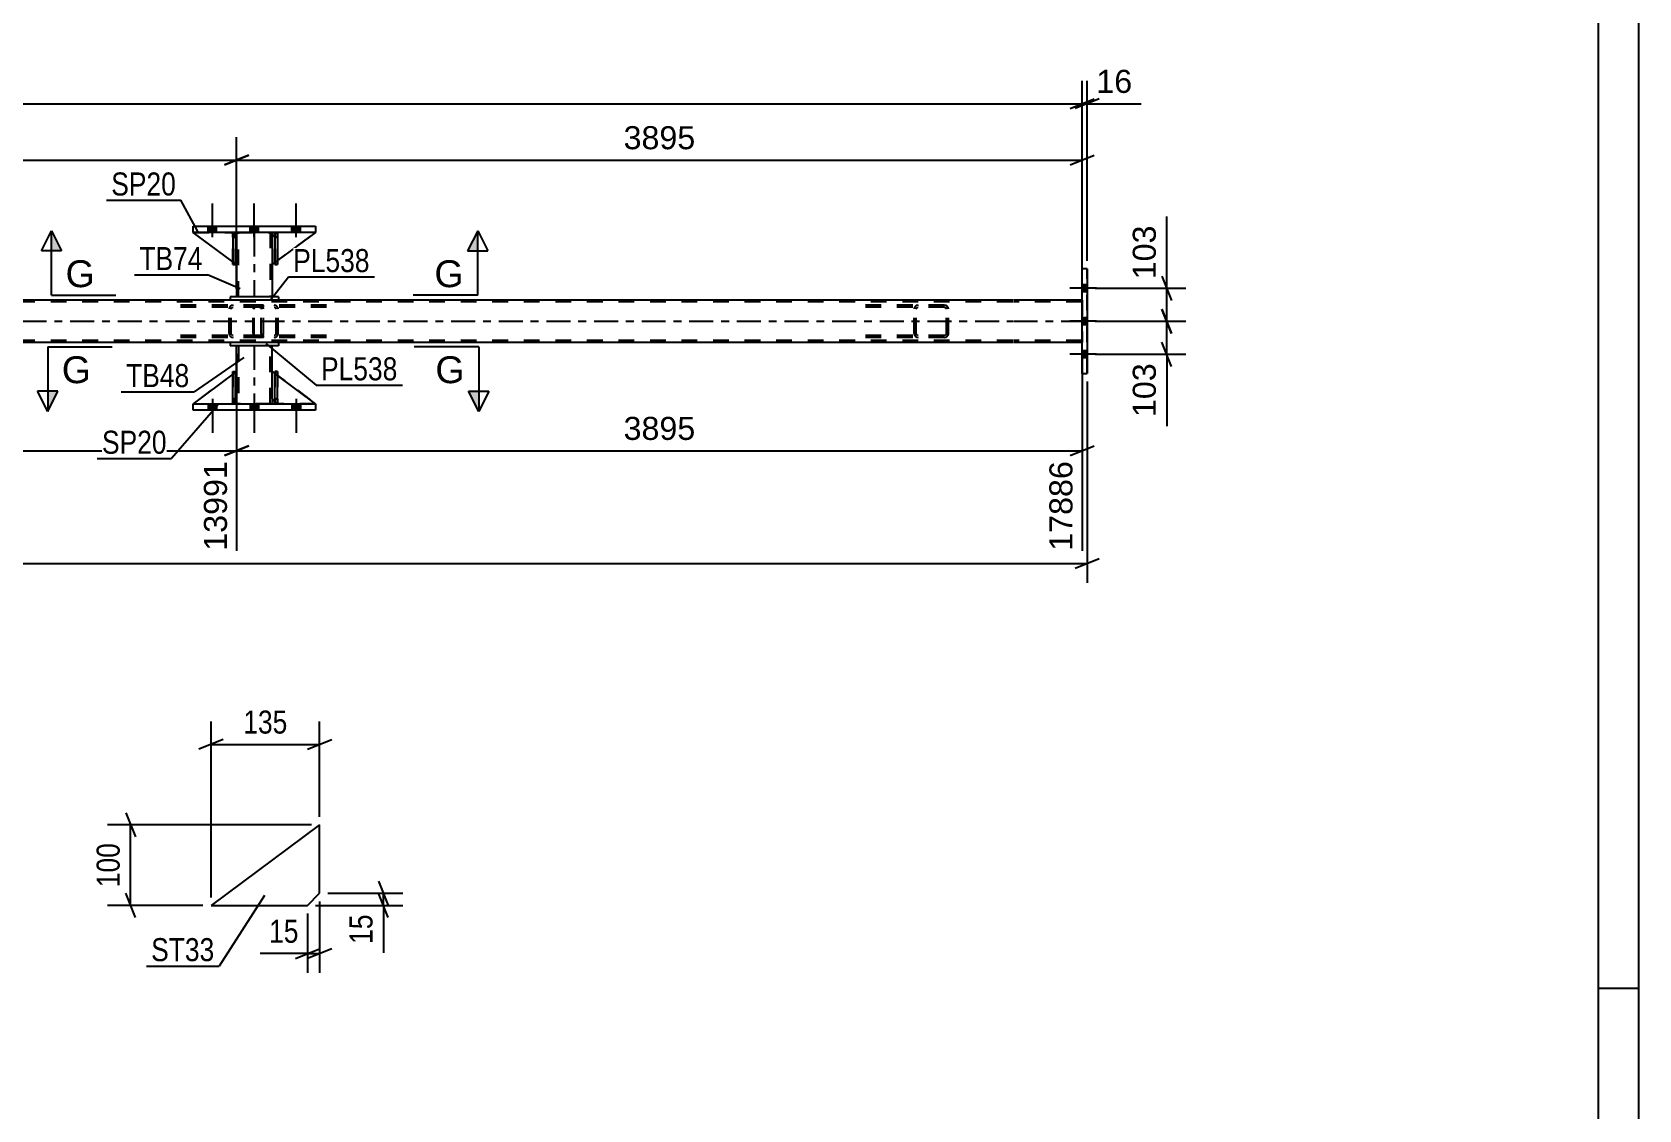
# Model space of a CAD drawing. Header units: millimetres. Extents: x 0 to 841, y 0 to 594.
# Drawn here: x 641.3 to 841, y 133.9 to 267.8 of the extents above; entities that cross this region are included whole.
import ezdxf

# ---------------------------------------------------------------- set-up
doc = ezdxf.new("R2010")
doc.units = ezdxf.units.MM
doc.linetypes.add('DXK_LINE_DOT2', pattern=[3.9198, 1.9599, -1.9599])
doc.linetypes.add('DXK_LINE_DOT3', pattern=[5.9187, 2.979, -0.9799, 0.9799, -0.9799])
doc.styles.add('Arial', font='ARIAL.TTF', dxfattribs={"height": 0.2})
doc.styles.add('Arial Narrow', font='ARIALN.TTF', dxfattribs={"height": 0.2})

# ---------------------------------------------------------------- blocks, each defined once
blk = doc.blocks.new('Unknown-318891418-1113')
at = {"color": 5, "linetype": 'Continuous'}
for p, q in [((841, 0), (841, 594)), ((836, 5), (836, 589)), ((841, 149), (836, 149))]:
    blk.add_line(p, q, dxfattribs=at)
blk = doc.blocks.new('Part-318891418-4125 - 3954')
at = {"color": 2, "linetype": 'Continuous'}
for p, q in [((671.14, 222.26), (671.14, 225.66)), ((671.14, 225.66), (671.49, 225.39)), ((676.54, 221.66), (671.81, 225.16)), ((671.49, 221.9), (671.14, 222.26))]:
    blk.add_line(p, q, dxfattribs=at)
at = {"color": 7, "linetype": 'DXK_LINE_DOT2'}
for p, q in [((671.81, 225.16), (671.49, 225.39)), ((671.49, 221.9), (671.74, 221.66)), ((671.74, 221.66), (676.54, 221.66))]:
    blk.add_line(p, q, dxfattribs=at)
blk = doc.blocks.new('Part-318891418-4189 - 3954')
at = {"color": 7, "linetype": 'DXK_LINE_DOT2'}
for p, q in [((754.68, 233.9), (743.83, 233.9)), ((754.68, 233.66), (743.83, 233.66)), ((751.45, 233.9), (751.25, 233.86)), ((751.27, 233.59), (751.35, 233.64)), ((751.35, 233.64), (751.45, 233.66)), ((754.88, 233.86), (754.68, 233.9)), ((754.68, 233.66), (754.78, 233.64)), ((754.78, 233.64), (754.86, 233.59)), ((750.97, 233.6), (750.93, 233.42)), ((750.93, 230.38), (750.93, 233.42)), ((751.19, 233.42), (751.21, 233.51)), ((751.19, 230.38), (751.19, 233.42)), ((751.21, 233.51), (751.27, 233.59)), ((754.86, 233.59), (754.92, 233.51)), ((754.92, 233.51), (754.94, 233.42)), ((754.94, 230.38), (754.94, 233.42)), ((755.19, 233.42), (755.15, 233.6)), ((755.19, 230.38), (755.19, 233.42)), ((754.68, 230.14), (743.83, 230.14)), ((754.68, 229.9), (743.83, 229.9)), ((750.93, 230.38), (750.97, 230.19)), ((751.21, 230.28), (751.19, 230.38)), ((751.27, 230.21), (751.21, 230.28)), ((751.25, 229.93), (751.45, 229.9)), ((751.35, 230.15), (751.27, 230.21)), ((751.45, 230.14), (751.35, 230.15)), ((754.78, 230.15), (754.68, 230.14)), ((754.68, 229.9), (754.88, 229.93)), ((754.86, 230.21), (754.78, 230.15)), ((754.92, 230.28), (754.86, 230.21)), ((754.94, 230.38), (754.92, 230.28)), ((755.15, 230.19), (755.19, 230.38))]:
    blk.add_line(p, q, dxfattribs=at)
for centre, start, end in [((751.43, 233.4), 110.7583, 155.6801), ((754.7, 233.4), 24.3199, 69.2417), ((751.43, 230.4), 204.3199, 249.2417), ((754.7, 230.4), 290.7583, 335.6801)]:
    blk.add_arc(centre, 0.496, start, end, dxfattribs=at)
blk = doc.blocks.new('Bolt-318891418-4024 - 3954')
at = {"linetype": 'Continuous'}
for points in [[(771.81, 236.44), (771.81, 235.56), (772.45, 235.56), (772.45, 236.44)], [(771.81, 236.44), (771.81, 235.56), (772.45, 235.56), (772.45, 236.44)], [(771.81, 236.44), (771.81, 235.56), (772.45, 235.56), (772.45, 236.44)], [(771.81, 232.34), (771.81, 231.46), (772.45, 231.46), (772.45, 232.34)], [(771.81, 232.34), (771.81, 231.46), (772.45, 231.46), (772.45, 232.34)], [(771.81, 228.24), (771.81, 227.36), (772.45, 227.36), (772.45, 228.24)], [(771.81, 228.24), (771.81, 227.36), (772.45, 227.36), (772.45, 228.24)], [(771.81, 228.24), (771.81, 227.36), (772.45, 227.36), (772.45, 228.24)]]:
    blk.add_hatch(color=1, dxfattribs=at).paths.add_polyline_path(points)
at = {"color": 1, "linetype": 'Continuous'}
for p, q in [((773.61, 236), (770.29, 236)), ((773.61, 236), (770.29, 236)), ((773.61, 236), (770.29, 236)), ((772.45, 236.44), (771.81, 236.44)), ((772.45, 236.44), (771.81, 236.44)), ((772.45, 236.44), (771.81, 236.44)), ((772.45, 235.56), (771.81, 235.56)), ((772.45, 235.56), (771.81, 235.56)), ((772.45, 235.56), (771.81, 235.56)), ((773.61, 231.9), (770.29, 231.9)), ((773.61, 231.9), (770.29, 231.9)), ((772.45, 232.34), (771.81, 232.34)), ((772.45, 232.34), (771.81, 232.34)), ((772.45, 231.46), (771.81, 231.46)), ((772.45, 231.46), (771.81, 231.46)), ((773.61, 227.8), (770.29, 227.8)), ((773.61, 227.8), (770.29, 227.8)), ((773.61, 227.8), (770.29, 227.8)), ((772.45, 228.24), (771.81, 228.24)), ((772.45, 228.24), (771.81, 228.24)), ((772.45, 228.24), (771.81, 228.24)), ((772.45, 227.36), (771.81, 227.36)), ((772.45, 227.36), (771.81, 227.36)), ((772.45, 227.36), (771.81, 227.36))]:
    blk.add_line(p, q, dxfattribs=at)
blk = doc.blocks.new('Part-318891418-4122 - 3954')
at = {"color": 2, "linetype": 'Continuous'}
for p, q in [((671.49, 242.69), (671.14, 242.34)), ((671.14, 242.34), (671.14, 238.94)), ((676.54, 242.94), (671.81, 239.44)), ((671.14, 238.94), (671.49, 239.2))]:
    blk.add_line(p, q, dxfattribs=at)
at = {"color": 7, "linetype": 'DXK_LINE_DOT2'}
for p, q in [((671.74, 242.94), (671.49, 242.69)), ((676.54, 242.94), (671.74, 242.94)), ((676.54, 242.94), (676.54, 242.94)), ((676.54, 242.94), (676.54, 242.94)), ((671.81, 239.44), (671.49, 239.2))]:
    blk.add_line(p, q, dxfattribs=at)
blk = doc.blocks.new('Bolt-318891418-3971 - 3954')
at = {"linetype": 'Continuous'}
for points in [[(663.22, 220.86), (664.26, 220.86), (664.26, 221.66), (663.22, 221.66)], [(663.22, 220.86), (664.26, 220.86), (664.26, 221.66), (663.22, 221.66)], [(663.22, 220.86), (664.26, 220.86), (664.26, 221.66), (663.22, 221.66)], [(668.42, 220.86), (669.46, 220.86), (669.46, 221.66), (668.42, 221.66)], [(668.42, 220.86), (669.46, 220.86), (669.46, 221.66), (668.42, 221.66)], [(673.62, 220.86), (674.66, 220.86), (674.66, 221.66), (673.62, 221.66)], [(673.62, 220.86), (674.66, 220.86), (674.66, 221.66), (673.62, 221.66)], [(673.62, 220.86), (674.66, 220.86), (674.66, 221.66), (673.62, 221.66)]]:
    blk.add_hatch(color=1, dxfattribs=at).paths.add_polyline_path(points)
at = {"color": 1, "linetype": 'Continuous'}
for p, q in [((663.22, 221.66), (663.22, 220.86)), ((663.22, 221.66), (663.22, 220.86)), ((663.22, 221.66), (663.22, 220.86)), ((663.74, 222.26), (663.74, 218.06)), ((663.74, 222.26), (663.74, 218.06)), ((663.74, 222.26), (663.74, 218.06)), ((664.26, 221.66), (664.26, 220.86)), ((664.26, 221.66), (664.26, 220.86)), ((664.26, 221.66), (664.26, 220.86)), ((668.42, 221.66), (668.42, 220.86)), ((668.42, 221.66), (668.42, 220.86)), ((668.94, 222.26), (668.94, 218.06)), ((668.94, 222.26), (668.94, 218.06)), ((669.46, 221.66), (669.46, 220.86)), ((669.46, 221.66), (669.46, 220.86)), ((673.62, 221.66), (673.62, 220.86)), ((673.62, 221.66), (673.62, 220.86)), ((673.62, 221.66), (673.62, 220.86)), ((674.14, 222.26), (674.14, 218.06)), ((674.14, 222.26), (674.14, 218.06)), ((674.14, 222.26), (674.14, 218.06)), ((674.66, 221.66), (674.66, 220.86)), ((674.66, 221.66), (674.66, 220.86)), ((674.66, 221.66), (674.66, 220.86))]:
    blk.add_line(p, q, dxfattribs=at)
blk = doc.blocks.new('Part-318891418-4037 - 3954')
at = {"color": 7, "linetype": 'DXK_LINE_DOT2'}
for p, q in [((763.19, 234.3), (107.16, 234.3)), ((671.94, 234.54), (665.94, 234.54)), ((771.81, 234.3), (763.29, 234.3)), ((771.81, 234.54), (771.81, 229.26)), ((771.81, 229.26), (771.81, 234.54)), ((771.81, 234.3), (771.81, 234.3)), ((763.19, 229.5), (107.16, 229.5)), ((771.81, 229.5), (763.29, 229.5)), ((771.81, 229.5), (771.81, 229.5)), ((771.81, 229.26), (771.81, 229.26))]:
    blk.add_line(p, q, dxfattribs=at)
at = {"color": 2, "linetype": 'Continuous'}
for p, q in [((665.94, 234.54), (501.67, 234.54)), ((763.19, 234.54), (671.94, 234.54)), ((771.81, 234.54), (763.29, 234.54)), ((763.19, 229.26), (107.16, 229.26)), ((771.81, 229.26), (763.29, 229.26))]:
    blk.add_line(p, q, dxfattribs=at)
at = {"color": 7, "linetype": 'DXK_LINE_DOT3'}
for p, q in [((107.45, 231.9), (763.19, 231.9)), ((763.29, 231.9), (771.81, 231.9))]:
    blk.add_line(p, q, dxfattribs=at)
blk = doc.blocks.new('Bolt-318891418-4000 - 3954')
at = {"linetype": 'Continuous'}
for points in [[(664.26, 243.74), (663.22, 243.74), (663.22, 242.94), (664.26, 242.94)], [(664.26, 243.74), (663.22, 243.74), (663.22, 242.94), (664.26, 242.94)], [(664.26, 243.74), (663.22, 243.74), (663.22, 242.94), (664.26, 242.94)], [(669.46, 243.74), (668.42, 243.74), (668.42, 242.94), (669.46, 242.94)], [(669.46, 243.74), (668.42, 243.74), (668.42, 242.94), (669.46, 242.94)], [(674.66, 243.74), (673.62, 243.74), (673.62, 242.94), (674.66, 242.94)], [(674.66, 243.74), (673.62, 243.74), (673.62, 242.94), (674.66, 242.94)], [(674.66, 243.74), (673.62, 243.74), (673.62, 242.94), (674.66, 242.94)]]:
    blk.add_hatch(color=1, dxfattribs=at).paths.add_polyline_path(points)
at = {"color": 1, "linetype": 'Continuous'}
for p, q in [((663.74, 242.34), (663.74, 246.54)), ((663.74, 242.34), (663.74, 246.54)), ((663.74, 242.34), (663.74, 246.54)), ((668.94, 242.34), (668.94, 246.54)), ((668.94, 242.34), (668.94, 246.54)), ((674.14, 242.34), (674.14, 246.54)), ((674.14, 242.34), (674.14, 246.54)), ((674.14, 242.34), (674.14, 246.54)), ((663.22, 242.94), (663.22, 243.74)), ((663.22, 242.94), (663.22, 243.74)), ((663.22, 242.94), (663.22, 243.74)), ((664.26, 242.94), (664.26, 243.74)), ((664.26, 242.94), (664.26, 243.74)), ((664.26, 242.94), (664.26, 243.74)), ((668.42, 242.94), (668.42, 243.74)), ((668.42, 242.94), (668.42, 243.74)), ((669.46, 242.94), (669.46, 243.74)), ((669.46, 242.94), (669.46, 243.74)), ((673.62, 242.94), (673.62, 243.74)), ((673.62, 242.94), (673.62, 243.74)), ((673.62, 242.94), (673.62, 243.74)), ((674.66, 242.94), (674.66, 243.74)), ((674.66, 242.94), (674.66, 243.74)), ((674.66, 242.94), (674.66, 243.74))]:
    blk.add_line(p, q, dxfattribs=at)
blk = doc.blocks.new('Part-318891418-4032 - 3954')
at = {"color": 2, "linetype": 'Continuous'}
for p, q in [((671.94, 234.94), (665.94, 234.94)), ((665.94, 234.94), (665.94, 234.54)), ((671.94, 234.54), (665.94, 234.54)), ((671.94, 234.94), (671.94, 234.54))]:
    blk.add_line(p, q, dxfattribs=at)
blk = doc.blocks.new('Part-318891418-4124 - 3954')
at = {"color": 7, "linetype": 'DXK_LINE_DOT2'}
for p, q in [((671.14, 222.26), (671.14, 225.66)), ((671.14, 225.66), (676.54, 221.66)), ((671.74, 221.66), (671.14, 222.26)), ((676.54, 221.66), (671.74, 221.66))]:
    blk.add_line(p, q, dxfattribs=at)
blk = doc.blocks.new('Part-318891418-4115 - 3954')
at = {"color": 2, "linetype": 'Continuous'}
for p, q in [((661.34, 242.94), (661.34, 243.74)), ((661.34, 243.74), (676.54, 243.74)), ((676.54, 243.74), (676.54, 242.94)), ((676.54, 242.94), (661.34, 242.94))]:
    blk.add_line(p, q, dxfattribs=at)
blk = doc.blocks.new('Part-318891418-4044 - 3954')
at = {"color": 2, "linetype": 'Continuous'}
for p, q in [((666.29, 239.27), (661.34, 242.94)), ((666.29, 242.78), (666.14, 242.94)), ((666.74, 242.34), (666.61, 242.46)), ((666.74, 242.34), (666.74, 242.34)), ((666.74, 238.94), (666.74, 242.34)), ((666.61, 239.03), (666.74, 238.94)), ((666.74, 238.94), (666.74, 238.94))]:
    blk.add_line(p, q, dxfattribs=at)
at = {"color": 7, "linetype": 'DXK_LINE_DOT2'}
for p, q in [((666.14, 242.94), (661.34, 242.94)), ((661.34, 242.94), (661.34, 242.94)), ((666.14, 242.94), (666.74, 242.34)), ((666.61, 242.46), (666.29, 242.78)), ((666.74, 242.34), (666.74, 238.94)), ((666.61, 239.03), (666.29, 239.27))]:
    blk.add_line(p, q, dxfattribs=at)
blk = doc.blocks.new('Part-318891418-4121 - 3954')
at = {"color": 7, "linetype": 'DXK_LINE_DOT2'}
for p, q in [((671.74, 242.94), (671.14, 242.34)), ((671.14, 238.94), (676.54, 242.94)), ((671.14, 242.34), (671.14, 238.94)), ((676.54, 242.94), (671.74, 242.94))]:
    blk.add_line(p, q, dxfattribs=at)
blk = doc.blocks.new('Part-318891418-4120 - 3954')
at = {"color": 2, "linetype": 'Continuous'}
for p, q in [((661.34, 221.66), (661.34, 221.66)), ((661.34, 220.86), (661.34, 221.66)), ((661.34, 221.66), (676.54, 221.66)), ((676.54, 221.66), (676.54, 221.66)), ((676.54, 221.66), (676.54, 220.86)), ((661.34, 220.86), (661.34, 220.86)), ((676.54, 220.86), (661.34, 220.86)), ((676.54, 220.86), (676.54, 220.86))]:
    blk.add_line(p, q, dxfattribs=at)
at = {"color": 7, "linetype": 'DXK_LINE_DOT2'}
for p, q in [((661.34, 220.86), (661.34, 221.66)), ((676.54, 221.66), (676.54, 220.86))]:
    blk.add_line(p, q, dxfattribs=at)
blk = doc.blocks.new('Part-318891418-4045 - 3954')
at = {"color": 7, "linetype": 'DXK_LINE_DOT2'}
for p, q in [((671.49, 242.34), (671.49, 242.94)), ((671.49, 242.94), (671.49, 242.94)), ((671.49, 242.94), (671.49, 238.94)), ((671.49, 242.94), (671.81, 242.94)), ((671.49, 238.94), (671.49, 242.34)), ((671.49, 242.34), (671.81, 242.34)), ((671.81, 242.94), (671.81, 242.34)), ((671.81, 238.94), (671.81, 242.94)), ((671.81, 242.34), (671.81, 238.94)), ((671.49, 238.94), (671.81, 238.94))]:
    blk.add_line(p, q, dxfattribs=at)
blk = doc.blocks.new('Part-318891418-4127 - 3954')
at = {"color": 2, "linetype": 'Continuous'}
for p, q in [((666.74, 225.66), (666.61, 225.56)), ((666.74, 222.26), (666.74, 225.66)), ((666.29, 225.33), (661.34, 221.66)), ((666.29, 221.81), (666.14, 221.66)), ((666.74, 222.26), (666.61, 222.13)), ((666.74, 222.26), (666.74, 222.26))]:
    blk.add_line(p, q, dxfattribs=at)
at = {"color": 7, "linetype": 'DXK_LINE_DOT2'}
for p, q in [((666.74, 222.26), (666.74, 225.66)), ((666.61, 225.56), (666.29, 225.33)), ((661.34, 221.66), (661.34, 221.66)), ((661.34, 221.66), (666.14, 221.66)), ((666.74, 222.26), (666.14, 221.66)), ((666.61, 222.13), (666.29, 221.81))]:
    blk.add_line(p, q, dxfattribs=at)
blk = doc.blocks.new('Part-318891418-4191 - 3954')
at = {"color": 2, "linetype": 'Continuous'}
for p, q in [((771.81, 238.4), (771.81, 238.4)), ((771.81, 225.4), (771.81, 238.4)), ((772.45, 238.4), (771.81, 238.4)), ((772.45, 238.4), (772.45, 238.4)), ((772.45, 238.4), (772.45, 225.4)), ((771.81, 225.4), (771.81, 225.4)), ((771.81, 225.4), (772.45, 225.4)), ((772.45, 225.4), (772.45, 225.4))]:
    blk.add_line(p, q, dxfattribs=at)
at = {"color": 7, "linetype": 'DXK_LINE_DOT2'}
for p, q in [((771.81, 225.4), (771.81, 238.4)), ((772.45, 225.4), (772.45, 238.4))]:
    blk.add_line(p, q, dxfattribs=at)
blk = doc.blocks.new('Part-318891418-4046 - 3954')
at = {"color": 7, "linetype": 'DXK_LINE_DOT2'}
for p, q in [((666.29, 242.34), (666.29, 242.94)), ((666.29, 242.94), (666.29, 242.94)), ((666.29, 242.94), (666.29, 238.94)), ((666.29, 242.94), (666.61, 242.94)), ((666.29, 238.94), (666.29, 242.34)), ((666.29, 242.34), (666.61, 242.34)), ((666.61, 242.94), (666.61, 242.34)), ((666.61, 238.94), (666.61, 242.94)), ((666.61, 242.34), (666.61, 238.94)), ((666.29, 238.94), (666.61, 238.94))]:
    blk.add_line(p, q, dxfattribs=at)
blk = doc.blocks.new('Part-318891418-4126 - 3954')
at = {"color": 7, "linetype": 'DXK_LINE_DOT2'}
for p, q in [((666.74, 225.66), (661.34, 221.66)), ((666.74, 222.26), (666.74, 225.66)), ((666.74, 225.66), (666.74, 222.26)), ((661.34, 221.66), (666.14, 221.66)), ((666.14, 221.66), (666.74, 222.26)), ((666.74, 222.26), (666.14, 221.66)), ((666.74, 222.26), (666.74, 222.26))]:
    blk.add_line(p, q, dxfattribs=at)
blk = doc.blocks.new('Part-318891418-4047 - 3954')
at = {"color": 2, "linetype": 'Continuous'}
for p, q in [((671.81, 242.94), (671.49, 242.94)), ((671.49, 242.94), (671.49, 238.94)), ((671.81, 242.94), (671.81, 242.94)), ((671.81, 242.94), (671.81, 238.94)), ((671.81, 238.94), (671.49, 238.94))]:
    blk.add_line(p, q, dxfattribs=at)
at = {"color": 7, "linetype": 'DXK_LINE_DOT2'}
for p, q in [((671.49, 242.94), (671.49, 242.34)), ((671.49, 242.94), (671.49, 242.94)), ((671.81, 242.34), (671.49, 242.34)), ((671.49, 242.34), (671.49, 238.94)), ((671.81, 242.34), (671.81, 242.94)), ((671.81, 242.94), (671.81, 242.94)), ((671.81, 238.94), (671.81, 242.34))]:
    blk.add_line(p, q, dxfattribs=at)
blk = doc.blocks.new('Part-318891418-4048 - 3954')
at = {"color": 2, "linetype": 'Continuous'}
for p, q in [((666.61, 242.94), (666.29, 242.94)), ((666.29, 242.94), (666.29, 238.94)), ((666.61, 242.94), (666.61, 242.94)), ((666.61, 242.94), (666.61, 238.94)), ((666.61, 238.94), (666.29, 238.94))]:
    blk.add_line(p, q, dxfattribs=at)
at = {"color": 7, "linetype": 'DXK_LINE_DOT2'}
for p, q in [((666.29, 242.94), (666.29, 242.34)), ((666.29, 242.94), (666.29, 242.94)), ((666.61, 242.34), (666.29, 242.34)), ((666.29, 242.34), (666.29, 238.94)), ((666.61, 242.34), (666.61, 242.94)), ((666.61, 242.94), (666.61, 242.94)), ((666.61, 238.94), (666.61, 242.34))]:
    blk.add_line(p, q, dxfattribs=at)
blk = doc.blocks.new('Part-318891418-4053 - 3954')
at = {"color": 2, "linetype": 'Continuous'}
for p, q in [((666.74, 242.94), (666.74, 242.34)), ((671.14, 242.94), (671.14, 242.34)), ((666.74, 238.94), (666.74, 234.94)), ((671.14, 238.94), (671.14, 234.94))]:
    blk.add_line(p, q, dxfattribs=at)
at = {"color": 7, "linetype": 'DXK_LINE_DOT2'}
for p, q in [((666.74, 242.94), (671.14, 242.94)), ((666.74, 242.34), (666.74, 238.94)), ((666.98, 234.94), (666.98, 242.94)), ((670.9, 242.94), (670.9, 234.94)), ((671.14, 242.34), (671.14, 238.94)), ((671.14, 234.94), (666.74, 234.94))]:
    blk.add_line(p, q, dxfattribs=at)
at = {"color": 7, "linetype": 'DXK_LINE_DOT3'}
blk.add_line((668.94, 242.94), (668.94, 234.94), dxfattribs=at)
blk = doc.blocks.new('Part-318891418-4123 - 3954')
at = {"color": 7, "linetype": 'DXK_LINE_DOT2'}
for p, q in [((666.74, 238.94), (661.34, 242.94)), ((661.34, 242.94), (666.14, 242.94)), ((666.14, 242.94), (666.74, 242.34)), ((666.74, 242.34), (666.14, 242.94)), ((666.74, 242.34), (666.74, 238.94)), ((666.74, 242.34), (666.74, 242.34)), ((666.74, 242.34), (666.74, 238.94))]:
    blk.add_line(p, q, dxfattribs=at)
blk = doc.blocks.new('Part-318891418-4128 - 3954')
at = {"color": 7, "linetype": 'DXK_LINE_DOT2'}
for p, q in [((671.81, 225.66), (671.49, 225.66)), ((671.49, 222.26), (671.49, 225.66)), ((671.49, 225.66), (671.49, 221.66)), ((671.81, 225.66), (671.81, 222.26)), ((671.81, 221.66), (671.81, 225.66)), ((671.81, 222.26), (671.49, 222.26)), ((671.49, 221.66), (671.49, 222.26)), ((671.81, 221.66), (671.49, 221.66)), ((671.81, 222.26), (671.81, 221.66)), ((671.81, 221.66), (671.81, 221.66))]:
    blk.add_line(p, q, dxfattribs=at)
blk = doc.blocks.new('Part-318891418-4129 - 3954')
at = {"color": 7, "linetype": 'DXK_LINE_DOT2'}
for p, q in [((666.29, 225.66), (666.61, 225.66)), ((666.29, 222.26), (666.29, 225.66)), ((666.29, 225.66), (666.29, 221.66)), ((666.61, 225.66), (666.61, 222.26)), ((666.61, 221.66), (666.61, 225.56)), ((666.61, 222.26), (666.29, 222.26)), ((666.29, 221.66), (666.29, 222.26)), ((666.61, 221.66), (666.29, 221.66)), ((666.61, 222.26), (666.61, 221.66)), ((666.61, 221.66), (666.61, 221.66))]:
    blk.add_line(p, q, dxfattribs=at)
blk = doc.blocks.new('Part-318891418-4146 - 3954')
at = {"color": 2, "linetype": 'Continuous'}
for p, q in [((671.49, 221.66), (671.49, 225.66)), ((671.49, 225.66), (671.81, 225.66)), ((671.81, 221.66), (671.81, 225.66)), ((671.49, 221.66), (671.49, 221.66)), ((671.81, 221.66), (671.49, 221.66))]:
    blk.add_line(p, q, dxfattribs=at)
at = {"color": 7, "linetype": 'DXK_LINE_DOT2'}
for p, q in [((671.49, 225.66), (671.49, 222.26)), ((671.81, 222.26), (671.81, 225.66)), ((671.49, 222.26), (671.49, 221.66)), ((671.49, 222.26), (671.81, 222.26)), ((671.49, 221.66), (671.49, 221.66)), ((671.49, 221.66), (671.49, 221.66)), ((671.81, 221.66), (671.81, 222.26)), ((671.81, 221.66), (671.81, 221.66))]:
    blk.add_line(p, q, dxfattribs=at)
blk = doc.blocks.new('Part-318891418-4147 - 3954')
at = {"color": 2, "linetype": 'Continuous'}
for p, q in [((666.29, 221.66), (666.29, 225.66)), ((666.29, 225.66), (666.61, 225.66)), ((666.61, 221.66), (666.61, 225.66)), ((666.29, 221.66), (666.29, 221.66)), ((666.61, 221.66), (666.29, 221.66))]:
    blk.add_line(p, q, dxfattribs=at)
at = {"color": 7, "linetype": 'DXK_LINE_DOT2'}
for p, q in [((666.29, 225.66), (666.29, 222.26)), ((666.61, 222.26), (666.61, 225.66)), ((666.29, 222.26), (666.29, 221.66)), ((666.29, 222.26), (666.61, 222.26)), ((666.29, 221.66), (666.29, 221.66)), ((666.29, 221.66), (666.29, 221.66)), ((666.61, 221.66), (666.61, 222.26)), ((666.61, 221.66), (666.61, 221.66))]:
    blk.add_line(p, q, dxfattribs=at)
blk = doc.blocks.new('Part-318891418-4152 - 3954')
at = {"color": 2, "linetype": 'Continuous'}
for p, q in [((666.74, 225.66), (666.74, 228.86)), ((671.14, 225.66), (671.14, 228.86)), ((666.74, 221.66), (666.74, 222.26)), ((671.14, 222.26), (671.14, 221.66))]:
    blk.add_line(p, q, dxfattribs=at)
at = {"color": 7, "linetype": 'DXK_LINE_DOT2'}
for p, q in [((671.14, 228.86), (666.74, 228.86)), ((666.98, 228.86), (666.98, 221.66)), ((670.9, 221.66), (670.9, 228.86)), ((666.74, 222.26), (666.74, 225.66)), ((671.14, 222.26), (671.14, 225.66)), ((671.14, 221.66), (666.74, 221.66))]:
    blk.add_line(p, q, dxfattribs=at)
at = {"color": 7, "linetype": 'DXK_LINE_DOT3'}
blk.add_line((668.94, 228.86), (668.94, 221.66), dxfattribs=at)
blk = doc.blocks.new('Part-318891418-4157 - 3954')
at = {"color": 2, "linetype": 'Continuous'}
for p, q in [((671.94, 229.26), (665.94, 229.26)), ((665.94, 229.26), (665.94, 228.86)), ((671.94, 228.86), (665.94, 228.86)), ((671.94, 229.26), (671.94, 228.86))]:
    blk.add_line(p, q, dxfattribs=at)
blk = doc.blocks.new('Part-318891418-4194 - 3954')
at = {"color": 7, "linetype": 'DXK_LINE_DOT2'}
for p, q in [((668.87, 233.76), (668.82, 233.6)), ((668.96, 233.86), (668.87, 233.76)), ((669.07, 233.9), (668.96, 233.86)), ((668.97, 233.59), (669.01, 233.64)), ((669.01, 233.64), (669.07, 233.66)), ((677.92, 233.9), (669.07, 233.9)), ((677.92, 233.66), (669.07, 233.66)), ((670.06, 233.66), (670.06, 233.9)), ((671.59, 233.86), (671.4, 233.9)), ((671.4, 233.66), (671.5, 233.64)), ((671.5, 233.64), (671.58, 233.59)), ((668.82, 233.6), (668.79, 233.42)), ((668.79, 230.38), (668.79, 233.42)), ((668.93, 233.42), (668.94, 233.51)), ((668.93, 230.38), (668.93, 233.42)), ((668.94, 233.51), (668.97, 233.59)), ((671.58, 233.59), (671.63, 233.51)), ((671.63, 233.51), (671.65, 233.42)), ((671.65, 230.38), (671.65, 233.42)), ((671.9, 233.42), (671.86, 233.6)), ((671.9, 230.38), (671.9, 233.42)), ((668.79, 230.38), (668.82, 230.19)), ((668.82, 230.19), (668.87, 230.04)), ((668.87, 230.04), (668.96, 229.93)), ((668.94, 230.28), (668.93, 230.38)), ((668.97, 230.21), (668.94, 230.28)), ((668.96, 229.93), (669.07, 229.9)), ((669.01, 230.15), (668.97, 230.21)), ((669.07, 230.14), (669.01, 230.15)), ((677.92, 230.14), (669.07, 230.14)), ((677.92, 229.9), (669.07, 229.9)), ((670.06, 229.9), (670.06, 230.14)), ((671.5, 230.15), (671.4, 230.14)), ((671.4, 229.9), (671.59, 229.93)), ((671.58, 230.21), (671.5, 230.15)), ((671.63, 230.28), (671.58, 230.21)), ((671.65, 230.38), (671.63, 230.28)), ((671.86, 230.19), (671.9, 230.38))]:
    blk.add_line(p, q, dxfattribs=at)
for centre, start, end in [((671.41, 233.4), 23.8494, 68.8059), ((671.41, 230.39), 291.1941, 336.1506)]:
    blk.add_arc(centre, 0.492, start, end, dxfattribs=at)
blk = doc.blocks.new('Part-318891418-4199 - 3954')
at = {"color": 7, "linetype": 'DXK_LINE_DOT2'}
for p, q in [((669.55, 233.9), (658.69, 233.9)), ((669.55, 233.66), (658.69, 233.66)), ((666.31, 233.9), (666.12, 233.86)), ((666.13, 233.59), (666.21, 233.64)), ((666.21, 233.64), (666.31, 233.66)), ((669.74, 233.86), (669.55, 233.9)), ((669.55, 233.66), (669.64, 233.64)), ((669.64, 233.64), (669.73, 233.59)), ((665.84, 233.6), (665.8, 233.42)), ((665.8, 230.38), (665.8, 233.42)), ((666.06, 233.42), (666.08, 233.51)), ((666.06, 230.38), (666.06, 233.42)), ((666.08, 233.51), (666.13, 233.59)), ((669.73, 233.59), (669.78, 233.51)), ((669.78, 233.51), (669.8, 233.42)), ((669.8, 230.38), (669.8, 233.42)), ((670.06, 233.42), (670.02, 233.6)), ((670.06, 230.38), (670.06, 233.42)), ((669.55, 230.14), (658.69, 230.14)), ((669.55, 229.9), (658.69, 229.9)), ((665.8, 230.38), (665.84, 230.19)), ((666.08, 230.28), (666.06, 230.38)), ((666.13, 230.21), (666.08, 230.28)), ((666.12, 229.93), (666.31, 229.9)), ((666.21, 230.15), (666.13, 230.21)), ((666.31, 230.14), (666.21, 230.15)), ((669.64, 230.15), (669.55, 230.14)), ((669.55, 229.9), (669.74, 229.93)), ((669.73, 230.21), (669.64, 230.15)), ((669.78, 230.28), (669.73, 230.21)), ((669.8, 230.38), (669.78, 230.28)), ((670.02, 230.19), (670.06, 230.38))]:
    blk.add_line(p, q, dxfattribs=at)
for centre, start, end in [((666.29, 233.4), 110.7583, 155.6801), ((669.57, 233.4), 24.3199, 69.2417), ((666.29, 230.4), 204.3199, 249.2417), ((669.57, 230.4), 290.7583, 335.6801)]:
    blk.add_arc(centre, 0.496, start, end, dxfattribs=at)
blk = doc.blocks.new('Part-318891418-1765 - 1749')
at = {"color": 2, "linetype": 'Continuous'}
for p, q in [((677.06, 169.32), (663.56, 159.32)), ((677.06, 160.82), (677.06, 169.32)), ((675.56, 159.32), (677.06, 160.82)), ((663.56, 159.32), (675.56, 159.32))]:
    blk.add_line(p, q, dxfattribs=at)
blk = doc.blocks.new('StraightDimension-318891418-4320 - 3954')
at = {"color": 7, "linetype": 'Continuous'}
for p, q in [((771.81, 239.4), (771.81, 261.78)), ((772.45, 239.4), (772.45, 261.78)), ((770.31, 258.33), (773.31, 259.53)), ((773.95, 259.53), (770.95, 258.33)), ((771.81, 258.93), (772.45, 258.93))]:
    blk.add_line(p, q, dxfattribs=at)
at = {"color": 0}
blk.add_wipeout([(778.62, 259.68), (778.62, 263.88), (772.98, 263.88), (772.98, 259.68)], dxfattribs=at)
at = {"color": 7, "linetype": 'Continuous'}
blk.add_line((772.45, 258.93), (779.15, 258.93), dxfattribs=at)
blk.add_line((772.45, 258.93), (779.15, 258.93), dxfattribs=at)
at = {"color": 3, "style": 'Arial'}
blk.add_text('16', height=2.865, dxfattribs=at).set_placement((773.58, 260.28))
blk = doc.blocks.new('StraightDimension-318891418-4329 - 3954')
at = {"color": 7, "linetype": 'Continuous'}
for p, q in [((773.45, 236), (784.72, 236)), ((781.72, 237.5), (782.92, 234.5)), ((782.32, 231.9), (782.32, 236)), ((773.45, 231.9), (784.72, 231.9)), ((782.92, 230.4), (781.72, 233.4))]:
    blk.add_line(p, q, dxfattribs=at)
at = {"color": 0}
blk.add_wipeout([(781.57, 244.39), (777.37, 244.39), (777.37, 236.52), (781.57, 236.52)], dxfattribs=at)
at = {"color": 7, "linetype": 'Continuous'}
blk.add_line((782.32, 236), (782.32, 244.92), dxfattribs=at)
blk.add_line((782.32, 236), (782.32, 244.92), dxfattribs=at)
at = {"color": 3, "style": 'Arial'}
blk.add_text('103', height=2.865, rotation=90.0002, dxfattribs=at).set_placement((780.97, 237.12))
blk = doc.blocks.new('StraightDimension-318891418-4294 - 3954')
at = {"color": 7, "linetype": 'Continuous'}
for p, q in [((772.45, 224.4), (772.45, 199.42)), ((105.97, 201.82), (772.45, 201.82)), ((770.95, 201.22), (773.95, 202.42))]:
    blk.add_line(p, q, dxfattribs=at)
blk = doc.blocks.new('StraightDimension-318891418-4314 - 3954')
at = {"color": 7, "linetype": 'Continuous'}
for p, q in [((771.81, 239.4), (771.81, 261.78)), ((106.6, 258.93), (771.81, 258.93)), ((770.31, 258.33), (773.31, 259.53))]:
    blk.add_line(p, q, dxfattribs=at)
blk = doc.blocks.new('StraightDimension-318891418-4337 - 3954')
at = {"color": 7, "linetype": 'Continuous'}
for p, q in [((773.45, 231.9), (784.72, 231.9)), ((781.72, 233.4), (782.92, 230.4)), ((782.32, 227.8), (782.32, 231.9)), ((773.45, 227.8), (784.72, 227.8)), ((782.92, 226.3), (781.72, 229.3))]:
    blk.add_line(p, q, dxfattribs=at)
at = {"color": 0}
blk.add_wipeout([(781.57, 227.27), (777.37, 227.27), (777.37, 219.4), (781.57, 219.4)], dxfattribs=at)
at = {"color": 7, "linetype": 'Continuous'}
blk.add_line((782.32, 227.8), (782.32, 218.88), dxfattribs=at)
blk.add_line((782.32, 227.8), (782.32, 218.88), dxfattribs=at)
at = {"color": 3, "style": 'Arial'}
blk.add_text('103', height=2.865, rotation=90.0002, dxfattribs=at).set_placement((780.97, 220))
blk = doc.blocks.new('StraightDimension-318891418-4346 - 3954')
at = {"color": 7, "linetype": 'Continuous'}
for p, q in [((666.74, 235.94), (666.74, 254.78)), ((771.81, 235.54), (771.81, 254.78)), ((668.24, 252.53), (665.24, 251.33)), ((666.74, 251.93), (771.81, 251.93)), ((770.31, 251.33), (773.31, 252.53))]:
    blk.add_line(p, q, dxfattribs=at)
at = {"color": 0}
blk.add_wipeout([(724.32, 252.68), (724.32, 256.88), (714.23, 256.88), (714.23, 252.68)], dxfattribs=at)
at = {"color": 3, "style": 'Arial'}
blk.add_text('3895', height=2.865, dxfattribs=at).set_placement((714.83, 253.28))
blk = doc.blocks.new('StraightDimension-318891418-4356 - 3954')
at = {"color": 7, "linetype": 'Continuous'}
for p, q in [((496.47, 235.94), (496.47, 254.78)), ((666.74, 235.94), (666.74, 254.78)), ((497.97, 252.53), (494.97, 251.33)), ((496.47, 251.93), (666.74, 251.93)), ((665.24, 251.33), (668.24, 252.53))]:
    blk.add_line(p, q, dxfattribs=at)
at = {"color": 0}
blk.add_wipeout([(586.65, 252.68), (586.65, 256.88), (576.56, 256.88), (576.56, 252.68)], dxfattribs=at)
at = {"color": 3, "style": 'Arial'}
blk.add_text('4257', height=2.865, dxfattribs=at).set_placement((577.16, 253.28))
blk = doc.blocks.new('StraightDimension-318891418-4387 - 3954')
at = {"color": 7, "linetype": 'Continuous'}
for p, q in [((666.74, 227.86), (666.74, 203.39)), ((771.81, 228.27), (771.81, 203.39)), ((668.24, 216.41), (665.24, 215.21)), ((666.74, 215.81), (771.81, 215.81)), ((770.31, 215.21), (773.31, 216.41))]:
    blk.add_line(p, q, dxfattribs=at)
at = {"color": 0}
blk.add_wipeout([(724.32, 216.56), (724.32, 220.76), (714.23, 220.76), (714.23, 216.56)], dxfattribs=at)
at = {"color": 0, "linetype": 'Continuous'}
blk.add_wipeout([(771.21, 215.11), (767.01, 215.11), (767.01, 202.79), (771.21, 202.79)], dxfattribs=at)
at = {"color": 3, "style": 'Arial'}
blk.add_text('3895', height=2.865, dxfattribs=at).set_placement((714.83, 217.16))
at = {"color": 3, "linetype": 'Continuous', "style": 'Arial'}
blk.add_text('17886', height=2.865, rotation=90.0002, dxfattribs=at).set_placement((770.61, 203.39))
blk = doc.blocks.new('StraightDimension-318891418-4400 - 3954')
at = {"color": 7, "linetype": 'Continuous'}
for p, q in [((496.47, 227.86), (496.47, 205.61)), ((666.74, 227.86), (666.74, 203.39)), ((497.97, 216.41), (494.97, 215.21)), ((496.47, 215.81), (666.74, 215.81)), ((665.24, 215.21), (668.24, 216.41))]:
    blk.add_line(p, q, dxfattribs=at)
at = {"color": 0}
blk.add_wipeout([(586.65, 216.56), (586.65, 220.76), (576.56, 220.76), (576.56, 216.56)], dxfattribs=at)
at = {"color": 0, "linetype": 'Continuous'}
blk.add_wipeout([(666.14, 215.11), (661.94, 215.11), (661.94, 202.79), (666.14, 202.79)], dxfattribs=at)
at = {"color": 3, "style": 'Arial'}
blk.add_text('4257', height=2.865, dxfattribs=at).set_placement((577.16, 217.16))
at = {"color": 3, "linetype": 'Continuous', "style": 'Arial'}
blk.add_text('13991', height=2.865, rotation=90.0002, dxfattribs=at).set_placement((665.54, 203.39))
blk = doc.blocks.new('StraightDimension-318891418-1767 - 1749')
at = {"color": 7, "linetype": 'Continuous'}
for p, q in [((663.56, 160.32), (663.56, 182.17)), ((677.06, 170.32), (677.06, 182.17)), ((665.06, 179.92), (662.06, 178.72)), ((675.56, 178.72), (678.56, 179.92)), ((663.56, 179.32), (677.06, 179.32))]:
    blk.add_line(p, q, dxfattribs=at)
at = {"color": 0}
blk.add_wipeout([(673.65, 180.07), (673.65, 184.27), (666.97, 184.27), (666.97, 180.07)], dxfattribs=at)
at = {"color": 3, "style": 'Arial Narrow'}
blk.add_text('135', height=2.863, dxfattribs=at).set_placement((667.57, 180.67))
blk = doc.blocks.new('StraightDimension-318891418-1781 - 1749')
at = {"color": 7, "linetype": 'Continuous'}
for p, q in [((677.06, 159.82), (677.06, 150.93)), ((675.56, 158.32), (675.56, 150.93)), ((674.06, 152.73), (677.06, 153.93)), ((678.56, 153.93), (675.56, 152.73)), ((675.56, 153.33), (677.06, 153.33))]:
    blk.add_line(p, q, dxfattribs=at)
at = {"color": 0}
blk.add_wipeout([(675.04, 154.08), (675.04, 158.28), (670.18, 158.28), (670.18, 154.08)], dxfattribs=at)
at = {"color": 7, "linetype": 'Continuous'}
blk.add_line((675.56, 153.33), (669.66, 153.33), dxfattribs=at)
blk.add_line((675.56, 153.33), (669.66, 153.33), dxfattribs=at)
at = {"color": 3, "style": 'Arial Narrow'}
blk.add_text('15', height=2.863, dxfattribs=at).set_placement((670.78, 154.68))
blk = doc.blocks.new('StraightDimension-318891418-1797 - 1749')
at = {"color": 7, "linetype": 'Continuous'}
for p, q in [((652.96, 170.82), (654.16, 167.82)), ((676.06, 169.32), (650.71, 169.32)), ((653.56, 159.32), (653.56, 169.32)), ((654.16, 157.82), (652.96, 160.82)), ((662.56, 159.32), (650.71, 159.32))]:
    blk.add_line(p, q, dxfattribs=at)
at = {"color": 0}
blk.add_wipeout([(652.81, 167.66), (648.61, 167.66), (648.61, 160.98), (652.81, 160.98)], dxfattribs=at)
at = {"color": 3, "style": 'Arial Narrow'}
blk.add_text('100', height=2.863, rotation=90.0002, dxfattribs=at).set_placement((652.21, 161.58))
blk = doc.blocks.new('StraightDimension-318891418-1809 - 1749')
at = {"color": 7, "linetype": 'Continuous'}
for p, q in [((684.38, 162.32), (685.58, 159.32)), ((678.06, 160.82), (687.38, 160.82)), ((685.58, 157.82), (684.38, 160.82)), ((684.98, 159.32), (684.98, 160.82)), ((676.56, 159.32), (687.38, 159.32))]:
    blk.add_line(p, q, dxfattribs=at)
at = {"color": 0}
blk.add_wipeout([(684.23, 158.8), (680.03, 158.8), (680.03, 153.94), (684.23, 153.94)], dxfattribs=at)
at = {"color": 7, "linetype": 'Continuous'}
blk.add_line((684.98, 159.32), (684.98, 153.42), dxfattribs=at)
blk.add_line((684.98, 159.32), (684.98, 153.42), dxfattribs=at)
at = {"color": 3, "style": 'Arial Narrow'}
blk.add_text('15', height=2.863, rotation=90.0002, dxfattribs=at).set_placement((683.63, 154.54))
blk = doc.blocks.new('Mark-318891418-4028 - 3954')
at = {"color": 0}
blk.add_wipeout([(683.27, 238.01), (683.27, 241.01), (673.77, 241.01), (673.77, 238.01)], dxfattribs=at)
blk.add_wipeout([(683.27, 238.01), (683.27, 241.01), (673.77, 241.01), (673.77, 238.01)], dxfattribs=at)
at = {"color": 30, "linetype": 'Continuous'}
for p, q in [((670.97, 234.58), (673.17, 237.41)), ((673.17, 237.41), (683.87, 237.41))]:
    blk.add_line(p, q, dxfattribs=at)
at = {"color": 3, "style": 'Arial Narrow'}
blk.add_text('PL538', height=2.863, dxfattribs=at).set_placement((673.77, 238.01))
blk = doc.blocks.new('Mark-318891418-4116 - 3954')
at = {"color": 0}
blk.add_wipeout([(658.05, 215.44), (658.05, 218.44), (650.01, 218.44), (650.01, 215.44)], dxfattribs=at)
blk.add_wipeout([(658.05, 215.44), (658.05, 218.44), (650.01, 218.44), (650.01, 215.44)], dxfattribs=at)
at = {"color": 30, "linetype": 'Continuous'}
for p in [(664.39, 221.48), (649.41, 214.84)]:
    blk.add_line(p, (658.65, 214.84), dxfattribs=at)
at = {"color": 3, "style": 'Arial Narrow'}
blk.add_text('SP20', height=2.863, dxfattribs=at).set_placement((650.01, 215.44))
blk = doc.blocks.new('Mark-318891418-4049 - 3954')
at = {"color": 0}
blk.add_wipeout([(662.52, 238.26), (662.52, 241.26), (654.66, 241.26), (654.66, 238.26)], dxfattribs=at)
blk.add_wipeout([(662.52, 238.26), (662.52, 241.26), (654.66, 241.26), (654.66, 238.26)], dxfattribs=at)
at = {"color": 30, "linetype": 'Continuous'}
for p in [(654.06, 237.66), (667.19, 235.94)]:
    blk.add_line(p, (663.12, 237.66), dxfattribs=at)
at = {"color": 3, "style": 'Arial Narrow'}
blk.add_text('TB74', height=2.863, dxfattribs=at).set_placement((654.66, 238.26))
blk = doc.blocks.new('Mark-318891418-4111 - 3954')
at = {"color": 0}
blk.add_wipeout([(659.2, 247.53), (659.2, 250.53), (651.16, 250.53), (651.16, 247.53)], dxfattribs=at)
blk.add_wipeout([(659.2, 247.53), (659.2, 250.53), (651.16, 250.53), (651.16, 247.53)], dxfattribs=at)
at = {"color": 30, "linetype": 'Continuous'}
for p in [(650.56, 246.93), (661.9, 243.05)]:
    blk.add_line(p, (659.8, 246.93), dxfattribs=at)
at = {"color": 3, "style": 'Arial Narrow'}
blk.add_text('SP20', height=2.863, dxfattribs=at).set_placement((651.16, 247.53))
blk = doc.blocks.new('Mark-318891418-4148 - 3954')
at = {"color": 0}
blk.add_wipeout([(660.86, 223.72), (660.86, 226.72), (653.01, 226.72), (653.01, 223.72)], dxfattribs=at)
blk.add_wipeout([(660.86, 223.72), (660.86, 226.72), (653.01, 226.72), (653.01, 223.72)], dxfattribs=at)
at = {"color": 30, "linetype": 'Continuous'}
for p in [(667.63, 227.4), (652.41, 223.12)]:
    blk.add_line(p, (661.46, 223.12), dxfattribs=at)
at = {"color": 3, "style": 'Arial Narrow'}
blk.add_text('TB48', height=2.863, dxfattribs=at).set_placement((653.01, 223.72))
blk = doc.blocks.new('Mark-318891418-4153 - 3954')
at = {"color": 0}
blk.add_wipeout([(686.74, 224.56), (686.74, 227.56), (677.23, 227.56), (677.23, 224.56)], dxfattribs=at)
blk.add_wipeout([(686.74, 224.56), (686.74, 227.56), (677.23, 227.56), (677.23, 224.56)], dxfattribs=at)
at = {"color": 30, "linetype": 'Continuous'}
for p, q in [((670.36, 229.16), (676.63, 223.96)), ((676.63, 223.96), (687.34, 223.96))]:
    blk.add_line(p, q, dxfattribs=at)
at = {"color": 3, "style": 'Arial Narrow'}
blk.add_text('PL538', height=2.863, dxfattribs=at).set_placement((677.23, 224.56))
blk = doc.blocks.new('SectionMark-318891418-4451 - 3954')
at = {"linetype": 'Continuous'}
for points in [[(643.26, 223.21), (644.51, 223.21), (643.26, 220.71)], [(695.57, 223.21), (696.82, 223.21), (696.82, 220.71)]]:
    blk.add_hatch(color=6, dxfattribs=at).paths.add_polyline_path(points)
at = {"color": 6, "linetype": 'Continuous'}
for p, q in [((643.26, 228.71), (651.26, 228.71)), ((643.26, 228.71), (643.26, 220.71)), ((696.82, 228.71), (688.82, 228.71)), ((696.82, 228.71), (696.82, 220.71)), ((643.26, 220.71), (642.01, 223.21)), ((644.51, 223.21), (642.01, 223.21)), ((643.26, 220.71), (644.51, 223.21)), ((695.57, 223.21), (698.07, 223.21)), ((696.82, 220.71), (695.57, 223.21)), ((698.07, 223.21), (696.82, 220.71))]:
    blk.add_line(p, q, dxfattribs=at)
at = {"color": 0, "linetype": 'Continuous'}
for points in [[(648.64, 224.21), (648.64, 227.71), (645.01, 227.71), (645.01, 224.21)], [(695.07, 224.21), (695.07, 227.71), (691.44, 227.71), (691.44, 224.21)]]:
    blk.add_wipeout(points, dxfattribs=at)
at = {"color": 3, "linetype": 'Continuous', "style": 'Arial'}
for p in [(645.01, 224.21), (691.44, 224.21)]:
    blk.add_text('G', height=3.34, dxfattribs=at).set_placement(p)
blk = doc.blocks.new('SectionMark-318891418-4453 - 3954')
at = {"linetype": 'Continuous'}
for points in [[(644.98, 240.64), (643.73, 240.64), (643.73, 243.14)], [(696.7, 240.64), (695.45, 240.64), (696.7, 243.14)]]:
    blk.add_hatch(color=6, dxfattribs=at).paths.add_polyline_path(points)
at = {"color": 6, "linetype": 'Continuous'}
for p, q in [((642.48, 240.64), (643.73, 243.14)), ((643.73, 235.14), (643.73, 243.14)), ((643.73, 243.14), (644.98, 240.64)), ((696.7, 243.14), (695.45, 240.64)), ((696.7, 235.14), (696.7, 243.14)), ((696.7, 243.14), (697.95, 240.64)), ((644.98, 240.64), (642.48, 240.64)), ((695.45, 240.64), (697.95, 240.64)), ((643.73, 235.14), (651.73, 235.14)), ((696.7, 235.14), (688.7, 235.14))]:
    blk.add_line(p, q, dxfattribs=at)
at = {"color": 0, "linetype": 'Continuous'}
for points in [[(649.11, 236.14), (649.11, 239.64), (645.48, 239.64), (645.48, 236.14)], [(694.95, 236.14), (694.95, 239.64), (691.32, 239.64), (691.32, 236.14)]]:
    blk.add_wipeout(points, dxfattribs=at)
at = {"color": 3, "linetype": 'Continuous', "style": 'Arial'}
for p in [(645.48, 236.14), (691.32, 236.14)]:
    blk.add_text('G', height=3.34, dxfattribs=at).set_placement(p)
blk = doc.blocks.new('Mark-318891418-1761 - 1749')
at = {"color": 0}
blk.add_wipeout([(663.97, 152.39), (663.97, 155.39), (656.12, 155.39), (656.12, 152.39)], dxfattribs=at)
blk.add_wipeout([(663.97, 152.39), (663.97, 155.39), (656.12, 155.39), (656.12, 152.39)], dxfattribs=at)
at = {"color": 30, "linetype": 'Continuous'}
for p in [(670.19, 160.57), (655.52, 151.79)]:
    blk.add_line(p, (664.57, 151.79), dxfattribs=at)
at = {"color": 3, "style": 'Arial Narrow'}
blk.add_text('ST33', height=2.863, dxfattribs=at).set_placement((656.12, 152.39))

msp = doc.modelspace()

# ---------------------------------------------------------------- block references
for name in ['Unknown-318891418-1113', 'Bolt-318891418-4000 - 3954', 'Part-318891418-4115 - 3954', 'Part-318891418-4044 - 3954', 'Part-318891418-4123 - 3954', 'Part-318891418-4046 - 3954', 'Part-318891418-4048 - 3954', 'Part-318891418-4053 - 3954', 'Part-318891418-4122 - 3954', 'Part-318891418-4121 - 3954', 'Part-318891418-4045 - 3954', 'Part-318891418-4047 - 3954', 'Part-318891418-4191 - 3954', 'Bolt-318891418-4024 - 3954', 'Part-318891418-4037 - 3954', 'Part-318891418-4199 - 3954', 'Part-318891418-4032 - 3954', 'Part-318891418-4194 - 3954', 'Part-318891418-4189 - 3954', 'Part-318891418-4157 - 3954', 'Part-318891418-4152 - 3954', 'Part-318891418-4127 - 3954', 'Part-318891418-4126 - 3954', 'Part-318891418-4129 - 3954', 'Part-318891418-4147 - 3954', 'Part-318891418-4125 - 3954', 'Part-318891418-4124 - 3954', 'Part-318891418-4128 - 3954', 'Part-318891418-4146 - 3954', 'Part-318891418-4120 - 3954', 'Bolt-318891418-3971 - 3954', 'Part-318891418-1765 - 1749']:
    msp.add_blockref(name, (0, 0))

# ---------------------------------------------------------------- next in the draw order: block references
for name in ['StraightDimension-318891418-4320 - 3954', 'StraightDimension-318891418-4294 - 3954', 'StraightDimension-318891418-1767 - 1749']:
    msp.add_blockref(name, (0, 0))

# ---------------------------------------------------------------- next in the draw order: block references
for name in ['StraightDimension-318891418-4329 - 3954', 'StraightDimension-318891418-1781 - 1749']:
    msp.add_blockref(name, (0, 0))

# ---------------------------------------------------------------- next in the draw order: block references
for name in ['StraightDimension-318891418-4314 - 3954', 'StraightDimension-318891418-4337 - 3954', 'StraightDimension-318891418-1797 - 1749']:
    msp.add_blockref(name, (0, 0))

# ---------------------------------------------------------------- next in the draw order: block references
for name in ['StraightDimension-318891418-4346 - 3954', 'StraightDimension-318891418-4387 - 3954', 'StraightDimension-318891418-1809 - 1749', 'Mark-318891418-1761 - 1749']:
    msp.add_blockref(name, (0, 0))

# ---------------------------------------------------------------- next in the draw order: block references
for name in ['StraightDimension-318891418-4356 - 3954', 'Mark-318891418-4028 - 3954', 'StraightDimension-318891418-4400 - 3954', 'Mark-318891418-4153 - 3954']:
    msp.add_blockref(name, (0, 0))

# ---------------------------------------------------------------- next in the draw order: block references
for name in ['Mark-318891418-4111 - 3954', 'Mark-318891418-4049 - 3954', 'Mark-318891418-4148 - 3954', 'Mark-318891418-4116 - 3954']:
    msp.add_blockref(name, (0, 0))

# ---------------------------------------------------------------- next in the draw order: block references
for name in ['SectionMark-318891418-4453 - 3954', 'SectionMark-318891418-4451 - 3954']:
    msp.add_blockref(name, (0, 0))

doc.saveas('drawing.dxf')
